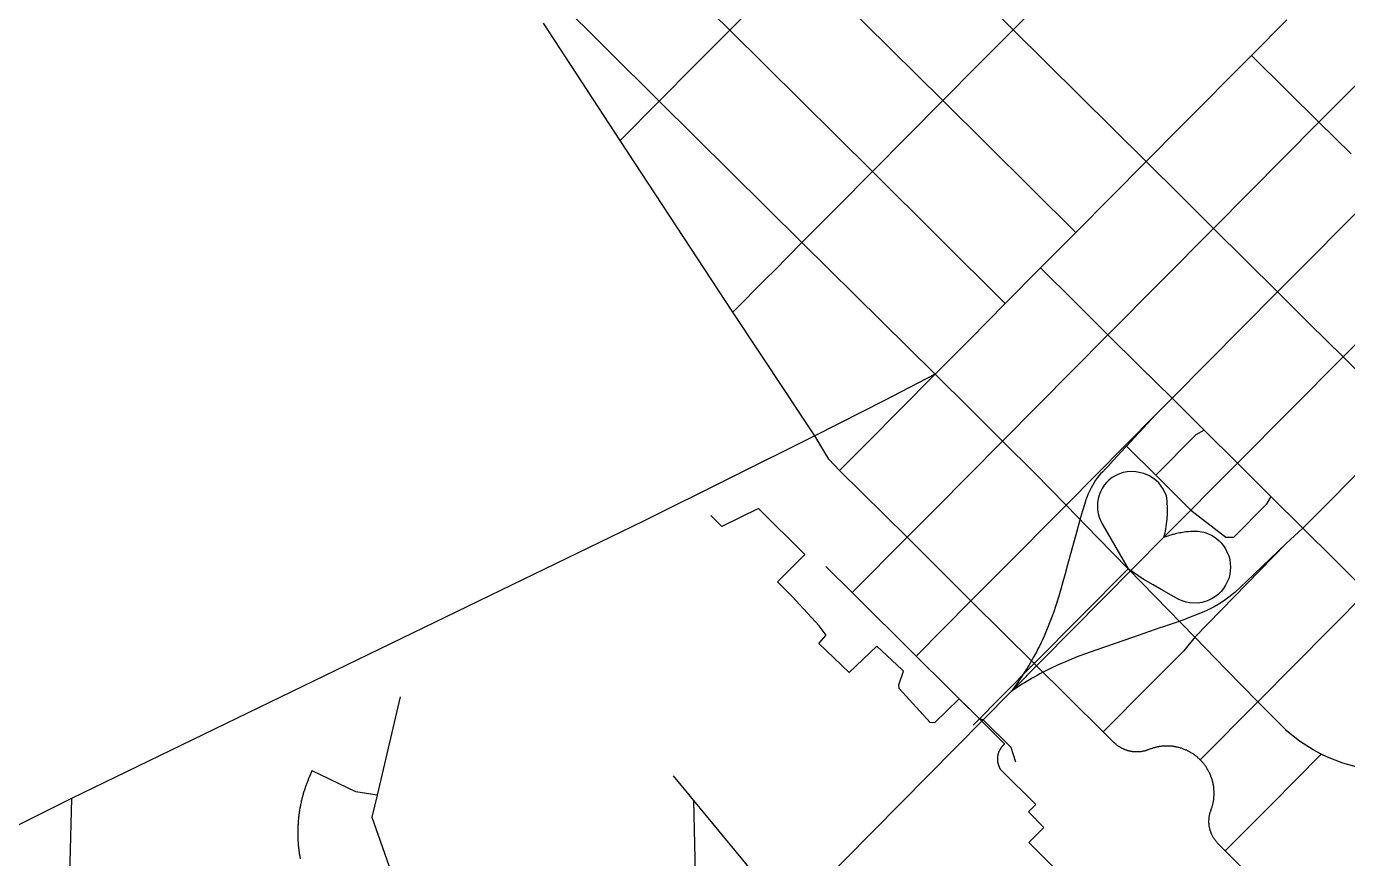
# Model space of a CAD drawing. Header units: inches. Extents: x 486459 to 494398, y 5455945 to 5462335.
# Drawn here: x 489372 to 490826, y 5457721 to 5458637 of the extents above; entities that cross this region are included whole.
import ezdxf

# ---------------------------------------------------------------- set-up
doc = ezdxf.new("R2010")
doc.units = ezdxf.units.IN
doc.header["$MEASUREMENT"] = 0
for name, color, linetype in [('Arterial', 10, 'Continuous'), ('NonCity', 10, 'Continuous'), ('Other', 10, 'Continuous'), ('Private', 10, 'Continuous'), ('Residential', 10, 'Continuous')]:
    doc.layers.add(name, color=color, linetype=linetype)

msp = doc.modelspace()

# ---------------------------------------------------------------- linework, layer by layer
at = {"layer": 'Arterial', "color": 1, "lineweight": -3, "ltscale": 2}
for p, q in [((490457.9, 5458633.8, 39.9), (490300.9, 5458789.6, 42.6)), ((490068.5, 5458555.3, 16), (489954.4, 5458668.7, 12.7)), ((490496.6, 5458672.8, 39.8), (490457.9, 5458633.8, 39.9)), ((490025.6, 5458511.7, 9.8), (489941.3, 5458641, 10.2)), ((490759.1, 5458644.6, 37.1), (490720.2, 5458605.5, 36.1)), ((490457.9, 5458633.8, 39.9), (490419.1, 5458594.7, 39.8)), ((490604.3, 5458488.6, 35), (490457.9, 5458633.8, 39.9)), ((490720.2, 5458605.5, 36.1), (490642.9, 5458527.5, 35)), ((490759.1, 5458566.9, 34.8), (490720.2, 5458605.5, 36.1)), ((490862.6, 5458600.7, 33.6), (490794.3, 5458532, 33.5)), ((490419.1, 5458594.7, 39.8), (490380.4, 5458555.7, 39.2)), ((490794.3, 5458532, 33.5), (490759.1, 5458566.9, 34.8)), ((490225.5, 5458399.5, 21.8), (490068.5, 5458555.3, 16)), ((490380.4, 5458555.7, 39.2), (490341.7, 5458516.7, 36.5)), ((490642.9, 5458527.5, 35), (490604.3, 5458488.6, 35)), ((490794.3, 5458532, 33.5), (490678.3, 5458415.1, 30.7)), ((490829.6, 5458497, 31.6), (490794.3, 5458532, 33.5)), ((490149.3, 5458322.7, 10.2), (490025.6, 5458511.7, 9.8)), ((490341.7, 5458516.7, 36.5), (490303, 5458477.6, 32.4)), ((490604.3, 5458488.6, 35), (490565.4, 5458449.4, 34.8)), ((490643.1, 5458450.1, 31.8), (490604.3, 5458488.6, 35)), ((490303, 5458477.6, 32.4), (490264.2, 5458438.5, 26.7)), ((490864.8, 5458462.1, 29.8), (490748.8, 5458345.1, 26.2)), ((490264.2, 5458438.5, 26.7), (490225.5, 5458399.5, 21.8)), ((490565.4, 5458449.4, 34.8), (490526.7, 5458410.4, 34.7)), ((490678.3, 5458415.1, 30.7), (490643.1, 5458450.1, 31.8)), ((490526.7, 5458410.4, 34.7), (490488.1, 5458371.5, 33.2)), ((490678.3, 5458415.1, 30.7), (490562.2, 5458298, 30.5)), ((490713.6, 5458380.1, 28.4), (490678.3, 5458415.1, 30.7)), ((490225.5, 5458399.5, 21.8), (490194.8, 5458368.5, 17.1)), ((490372, 5458254.5, 24), (490225.5, 5458399.5, 21.8)), ((490748.8, 5458345.1, 26.2), (490713.6, 5458380.1, 28.4)), ((490936.8, 5458390.6, 25.4), (490820.8, 5458273.7, 24.1)), ((490194.8, 5458368.5, 17.1), (490186.5, 5458360.3, 15.9)), ((490488.1, 5458371.5, 33.2), (490449.2, 5458332.3, 31.7)), ((490526.9, 5458333, 32), (490488.1, 5458371.5, 33.2)), ((490186.5, 5458360.3, 15.9), (490149.3, 5458322.7, 10.2)), ((490748.8, 5458345.1, 26.2), (490632.7, 5458228.1, 25.9)), ((490784.1, 5458310.2, 25.2), (490748.8, 5458345.1, 26.2)), ((490208, 5458234.3, 9.4), (490149.3, 5458322.7, 10.2)), ((490449.2, 5458332.3, 31.7), (490410.5, 5458293.3, 27.1)), ((490562.2, 5458298, 30.5), (490526.9, 5458333, 32)), ((490820.8, 5458273.7, 24.1), (490784.1, 5458310.2, 25.2)), ((490410.5, 5458293.3, 27.1), (490372, 5458254.5, 24)), ((490562.2, 5458298, 30.5), (490446.2, 5458181, 22.6)), ((490597.4, 5458263.1, 28.7), (490562.2, 5458298, 30.5)), ((490632.7, 5458228.1, 25.9), (490597.4, 5458263.1, 28.7)), ((490820.8, 5458273.7, 24.1), (490704.7, 5458156.6, 22.8)), ((490857.6, 5458237.2, 21.9), (490820.8, 5458273.7, 24.1)), ((490372, 5458254.5, 24), (490332.8, 5458215, 24.3)), ((490410.9, 5458216, 23.6), (490372, 5458254.5, 24)), ((490228.7, 5458203.3, 9.7), (490208, 5458234.3, 9.4)), ((490632.7, 5458228.1, 25.9), (490615, 5458210.2, 26)), ((490668, 5458193.1, 23.4), (490632.7, 5458228.1, 25.9)), ((490332.8, 5458215, 24.3), (490298.6, 5458180.6, 13.7)), ((490446.2, 5458181, 22.6), (490410.9, 5458216, 23.6)), ((490615, 5458210.2, 26), (490516.1, 5458110.5, 20.5)), ((490704.7, 5458156.6, 22.8), (490668, 5458193.1, 23.4)), ((490892.9, 5458202.2, 20.2), (490776.7, 5458085.1, 17.9)), ((490298.6, 5458180.6, 13.7), (490267, 5458148.7, 9.7)), ((490446.2, 5458181, 22.6), (490372.7, 5458106.9, 13.2)), ((490481.4, 5458146.1, 21.9), (490446.2, 5458181, 22.6)), ((490341.1, 5458075.1, 10.3), (490267, 5458148.7, 9.7)), ((490516.1, 5458110.5, 20.5), (490481.4, 5458146.1, 21.9)), ((490741.5, 5458120, 20.5), (490704.7, 5458156.6, 22.8)), ((490776.7, 5458085.1, 17.9), (490741.5, 5458120, 20.5)), ((490372.7, 5458106.9, 13.2), (490341.1, 5458075.1, 10.3)), ((490516.1, 5458110.5, 20.5), (490443.1, 5458037, 13.2)), ((490550.8, 5458075, 19.8), (490516.1, 5458110.5, 20.5)), ((490411.5, 5458005.1, 10.4), (490341.1, 5458075.1, 10.3)), ((490550.8, 5458075, 19.8), (490584.5, 5458040.3, 18.3)), ((490776.7, 5458085.1, 17.9), (490758.4, 5458068.2, 14.8)), ((490811.9, 5458050.1, 15.7), (490776.7, 5458085.1, 17.9)), ((490758.4, 5458068.2, 14.8), (490657.7, 5457965.2, 17.3)), ((490847.1, 5458015.1, 13.8), (490811.9, 5458050.1, 15.7)), ((490443.1, 5458037, 13.2), (490411.5, 5458005.1, 10.4)), ((490584.5, 5458040.3, 18.3), (490481.1, 5457936, 10.4)), ((490657.7, 5457965.2, 17.3), (490584.5, 5458040.3, 18.3)), ((490847.1, 5458015.1, 13.8), (490727, 5457894.1, 13.3)), ((490446.8, 5457970.1, 10.3), (490411.5, 5458005.1, 10.4)), ((490481.1, 5457936, 10.4), (490446.8, 5457970.1, 10.3)), ((490692.4, 5457929.6, 15.2), (490657.7, 5457965.2, 17.3)), ((490481.1, 5457936, 10.4), (490413.9, 5457868.3, 6.4)), ((490727, 5457894.1, 13.3), (490692.4, 5457929.6, 15.2)), ((490757.8, 5457863.2, 12.4), (490727, 5457894.1, 13.3)), ((489421.9, 5457787.5, 11.9), (489415.6, 5457554.8, 9.1))]:
    msp.add_line(p, q, dxfattribs=at)
for points in [[(490267, 5458148.7, 9.7), (490255, 5458161, 9.4), (490239.7, 5458186.7, 9.9), (490228.7, 5458203.3, 9.7)], [(490796.9, 5457836.4, 10.8), (490787.8, 5457841.1, 10.7), (490772.8, 5457850.8, 11.7), (490758.8, 5457862.1, 12.1), (490757.8, 5457863.2, 12.4)], [(490841.6, 5457821.2, 8.8), (490838, 5457821.8, 8.8), (490820.6, 5457826.5, 9.8), (490803.8, 5457832.9, 10.1), (490796.9, 5457836.4, 10.8)]]:
    msp.add_polyline3d(points, dxfattribs=at)
at = {"layer": 'NonCity', "color": 180, "lineweight": -3, "true_color": 0x5400ff}
for p, q in [((490083.9, 5457812.4, 2.3), (490106.2, 5457785.4, 3.7)), ((490106.2, 5457785.4, 3.7), (490109, 5457671.9, 3.4)), ((490106.2, 5457785.4, 3.7), (490167, 5457711.7, 3.7))]:
    msp.add_line(p, q, dxfattribs=at)
at = {"layer": 'Other'}
for p, q in [((490615, 5458210.2, 26), (490582.5, 5458175.3, 26.1)), ((490704.7, 5458156.6, 22.8), (490623.8, 5458075.1, 38.3)), ((490623.8, 5458075.1, 38.3), (490455.6, 5457905.3, 11.4)), ((490455.6, 5457905.3, 11.4), (489984.3, 5457428.8, 6.3)), ((489421.9, 5457787.5, 11.9), (489352.1, 5457752.6, 9.7))]:
    msp.add_line(p, q, dxfattribs=at)
for points in [[(490372, 5458254.5, 24), (490316.4, 5458225.6, 24.4), (490239.7, 5458186.7, 9.9), (490051.2, 5458092.9, 1.2), (489421.9, 5457787.5, 11.9)], [(490582.5, 5458175.3, 0), (490581.1, 5458173.8, 16.6), (490576.8, 5458169.2, 16.6), (490572.6, 5458164.6, 16.6), (490567.9, 5458159.6, 16.6), (490561.9, 5458153, 16.6), (490559.6, 5458150.6, 17.8), (490556.4, 5458147.3, 16.6), (490554.1, 5458144.9, 16.6), (490552.3, 5458142.7, 16.6), (490550.8, 5458140.9, 16.6), (490548.6, 5458137.8, 16.6), (490546.5, 5458134.5, 16.6), (490545.1, 5458132.1, 16.6), (490543.6, 5458129.5, 16.6), (490542.1, 5458126.5, 16.6), (490540.5, 5458123.1, 16.6), (490539.2, 5458120, 16.6), (490537.9, 5458116.5, 16.6), (490536.2, 5458111.3, 16.6), (490534.2, 5458104.2, 16.6), (490532.1, 5458096.7, 16.6), (490528, 5458081.9, 16.6), (490517.6, 5458044.7, 15.9), (490515.2, 5458035, 15.9), (490512.6, 5458025.9, 16.2), (490510.3, 5458018.1, 16.4), (490508, 5458010.2, 15.9), (490504.4, 5457998.9, 16.6), (490502.5, 5457993.2, 16.6), (490500, 5457986.3, 16.6), (490498, 5457980.8, 16.6), (490496.1, 5457976, 16.6), (490493.5, 5457969.8, 16.6), (490491.9, 5457966.3, 16.6), (490490.2, 5457962.4, 16.6), (490488.3, 5457958.7, 16.6), (490486.7, 5457955.2, 16.6), (490485.2, 5457952.2, 16.6), (490483.4, 5457948.8, 16.6), (490480.7, 5457943.8, 16.6), (490475, 5457933.9, 16.6), (490472, 5457929, 16.6), (490469.8, 5457925.4, 16.6), (490467.1, 5457921.4, 16.6), (490464.9, 5457918.1, 16.6), (490462.9, 5457915.2, 16.6), (490460.5, 5457911.9, 16.6), (490458.2, 5457908.7, 16.6), (490455.6, 5457905.3, 11.4)], [(490623.8, 5458075.1, 38.3), (490625, 5458079.9, 22), (490625.8, 5458084.2, 22), (490626.7, 5458089.9, 22), (490627.3, 5458095.2, 22), (490627.7, 5458101.3, 22), (490627.8, 5458106.2, 22), (490627.5, 5458115.1, 22), (490626.5, 5458120.9, 22), (490623.4, 5458127.6, 22), (490618, 5458134.9, 22), (490613.8, 5458138.7, 22), (490608, 5458142.6, 22), (490601.6, 5458145.4, 22), (490592.9, 5458147.3, 22), (490588.6, 5458147.5, 22), (490583.2, 5458147.2, 22), (490578.8, 5458146.3, 22), (490573.1, 5458144.3, 22), (490566.7, 5458141, 22.8), (490563.5, 5458138.4, 21.4), (490560.6, 5458135.5, 21.4), (490558, 5458132.3, 21.4), (490555.8, 5458128.9, 21.6), (490554, 5458125.2, 21.1), (490552.5, 5458121.4, 21.1), (490551.4, 5458117.4, 21.1), (490550.8, 5458113.4, 20.5), (490550.6, 5458109.3, 20.5), (490550.8, 5458105.2, 20.5), (490551.4, 5458101.2, 20.2), (490552.5, 5458097.2, 20.2), (490554, 5458093.4, 20.2), (490555.7, 5458090, 20), (490555.7, 5458090, 20), (490584.5, 5458040.3, 18.3)], [(490623.8, 5458075.1, 38.3), (490626.1, 5458075.9, 38.3), (490627.1, 5458076.3, 38.3), (490628.5, 5458076.8, 38.3), (490629.9, 5458077.3, 38.3), (490631.3, 5458077.7, 38.3), (490632.7, 5458078.1, 38.3), (490633.6, 5458078.4, 38.3), (490634.5, 5458078.6, 38.3), (490635.8, 5458079, 38.3), (490636.8, 5458079.3, 38.3), (490638.1, 5458079.6, 38.3), (490639.5, 5458079.9, 38.3), (490641.1, 5458080.2, 38.3), (490642.6, 5458080.5, 38.3), (490644.1, 5458080.8, 38.3), (490646.1, 5458081.1, 38.3), (490647.7, 5458081.3, 38.3), (490649.3, 5458081.5, 22.1), (490650.8, 5458081.6, 22.1), (490653, 5458081.8, 22.1), (490656.9, 5458082, 22.1), (490659.3, 5458082, 22.1), (490661, 5458081.9, 22.1), (490663.4, 5458081.6, 22.1), (490665.3, 5458081.2, 22.1), (490667.5, 5458080.7, 22.1), (490669.7, 5458080.1, 22.1), (490671.7, 5458079.3, 22.1), (490674.2, 5458078.3, 22.1), (490676, 5458077.4, 22.1), (490679.1, 5458075.5, 22.1), (490681.7, 5458073.6, 22.1), (490684.5, 5458071.3, 22.1), (490686.7, 5458069, 19.8), (490689.3, 5458065.7, 20.4), (490691.6, 5458062.2, 20.4), (490693.5, 5458058.5, 20.4), (490695, 5458054.6, 20.3), (490696.1, 5458050.6, 20.3), (490696.7, 5458046.4, 20.3), (490697, 5458042, 19.7), (490696.7, 5458038.1, 19.7), (490696.1, 5458034, 19.7), (490695, 5458029.9, 18.4), (490693.5, 5458026, 18.4), (490691.6, 5458022.3, 18.4), (490689.3, 5458018.8, 17.8), (490686.7, 5458015.6, 18.2), (490683.8, 5458012.6, 18.2), (490680.5, 5458010, 18.2), (490677, 5458007.7, 18.8), (490673.3, 5458005.8, 17.9), (490669.4, 5458004.3, 17.9), (490665.4, 5458003.2, 17.9), (490661.2, 5458002.6, 18.2), (490652.4, 5458002.9, 18.2), (490648.3, 5458003.6, 17.9), (490643.7, 5458005, 17.9), (490640, 5458006.5, 17.8), (490623.4, 5458016.3, 17.7), (490612.1, 5458022.9, 17.7), (490601, 5458029.1, 17.7), (490584.5, 5458040.3, 18.3)], [(490758.4, 5458068.2, 14.8), (490740.4, 5458051.1, 14.8), (490732.3, 5458043.4, 14.8), (490722.7, 5458034.3, 14.8), (490714.9, 5458026.9, 14.8), (490708.6, 5458020.8, 14.8), (490701.8, 5458014.3, 14.8), (490695.2, 5458009, 14.8), (490690.9, 5458005.9, 14.8), (490687, 5458003.3, 14.8), (490683.4, 5458001.1, 14.8), (490679, 5457998.6, 14.8), (490674.8, 5457996.4, 14.8), (490671.6, 5457994.9, 14.8), (490667.5, 5457993.1, 14.8), (490657.4, 5457989, 14.8), (490650.7, 5457986.3, 14.8), (490645.6, 5457984.4, 14.8), (490638.4, 5457981.8, 14.8), (490632.7, 5457979.7, 14.8), (490628.6, 5457978.4, 14.8), (490624.4, 5457977, 14.8), (490620.5, 5457975.7, 14.8), (490589.1, 5457964.8, 11.4), (490549.9, 5457951.2, 11.4), (490530.1, 5457944.3, 11.4), (490519.4, 5457939.8, 11.4), (490514.6, 5457937.8, 11.4), (490510.1, 5457935.8, 11.4), (490506.1, 5457934, 11.4), (490499.1, 5457930.7, 11.4), (490489.6, 5457925.9, 11.4), (490487.4, 5457924.7, 11.4), (490484.2, 5457922.9, 11.4), (490481.6, 5457921.5, 11.4), (490480.4, 5457920.8, 11.4), (490478.9, 5457920, 11.4), (490477.7, 5457919.3, 11.4), (490475.9, 5457918.2, 11.4), (490474, 5457917.1, 11.4), (490470.4, 5457914.9, 11.4), (490467.8, 5457913.3, 11.4), (490465, 5457911.5, 11.4), (490461.3, 5457909.1, 11.4), (490455.6, 5457905.3, 11.4)]]:
    msp.add_polyline3d(points, dxfattribs=at)
at = {"layer": 'Private', "color": 80, "lineweight": -3, "true_color": 0x54ff00}
for p, q in [((490608.4, 5457912.7, 13.8), (490557, 5457860.9, 9.7)), ((490796.9, 5457836.4, 10.8), (490741.6, 5457780.7, 4.2)), ((490741.6, 5457780.7, 4.2), (490691.3, 5457729.9, 7.6))]:
    msp.add_line(p, q, dxfattribs=at)
for points in [[(490657.7, 5457965.2, 17.3), (490645.6, 5457950.2, 17), (490608.4, 5457912.7, 13.8)], [(489758, 5457791.4, 7.6), (489734.8, 5457794.8, 7.6), (489686.6, 5457818.2, 7.6), (489686.4, 5457817.9, 7.6), (489686, 5457817.1, 7.6), (489685.7, 5457816.3, 7.6), (489685.2, 5457815.2, 7.6), (489684.8, 5457814.4, 7.6), (489683.7, 5457811.9, 7.6), (489683.7, 5457811.9, 7.6), (489683.6, 5457811.7, 7.6), (489683.2, 5457810.8, 7.6), (489683, 5457810.3, 7.6), (489682.4, 5457808.9, 8.9), (489682.1, 5457808, 8.9), (489681.7, 5457807.1, 8.9), (489681.4, 5457806.2, 8.9), (489681, 5457805.3, 8.9), (489680.6, 5457804.4, 8.9), (489680.3, 5457803.4, 8.9), (489680, 5457802.5, 8.9), (489679.6, 5457801.6, 8.9), (489679.3, 5457800.7, 8.9), (489678.8, 5457799.3, 8.9), (489678.7, 5457798.8, 8.9), (489678.4, 5457797.9, 8.9), (489678.1, 5457796.9, 7.4), (489677.8, 5457796, 7.4), (489677.5, 5457795.1, 7.4), (489677.2, 5457794.1, 7.4), (489676.9, 5457793.2, 7.4), (489676.6, 5457791.8, 7.4), (489676.3, 5457790.9, 7.4), (489676.1, 5457790.3, 7.4), (489675.9, 5457789.4, 7.4), (489675.6, 5457788.5, 7.4), (489675.4, 5457787.5, 7.4), (489675.2, 5457786.5, 7.4), (489674.9, 5457785.6, 7.4), (489674.7, 5457784.6, 7.9), (489674.5, 5457783.6, 7.9), (489674.4, 5457783, 7.9), (489674.1, 5457781.7, 7.9), (489673.9, 5457780.8, 7.9), (489673.7, 5457779.8, 7.9), (489673.5, 5457778.9, 7.9), (489673.3, 5457777.9, 7.9), (489673.2, 5457776.9, 7.9), (489673.1, 5457776.4, 7.9), (489672.8, 5457775, 7.9), (489672.7, 5457774, 7.9), (489672.5, 5457773, 8.9), (489672.4, 5457772.1, 8.9), (489672.2, 5457771.1, 8.9), (489672.1, 5457770.1, 8.9), (489672, 5457769.1, 8.9), (489671.9, 5457768.2, 8.9), (489671.7, 5457766.9, 8.9), (489671.5, 5457765.2, 8.9), (489671.5, 5457764.9, 8.9), (489671.4, 5457763.3, 8.9), (489671.3, 5457762.3, 8.9), (489671.2, 5457760.5, 9.2), (489671.1, 5457760.3, 9.2), (489671.1, 5457759.3, 9.2), (489671, 5457758.4, 9.2), (489671, 5457757.4, 9.2), (489670.9, 5457756.4, 9.2), (489670.9, 5457755.4, 9.2), (489670.9, 5457754.4, 9.2), (489670.8, 5457753.4, 9.2), (489670.8, 5457752.5, 9.2), (489670.8, 5457751.4, 9.2), (489670.8, 5457750.5, 9.2), (489670.8, 5457749.5, 9.2), (489670.8, 5457748.6, 9.3), (489670.8, 5457747.6, 9.3), (489670.8, 5457746.6, 9.3), (489670.8, 5457745.6, 9.3), (489670.9, 5457744.6, 9.3), (489670.9, 5457743.6, 9.3), (489671, 5457742.6, 9.3), (489671, 5457741.6, 9.3), (489671, 5457740.7, 9.3), (489671.1, 5457739.7, 9.3), (489671.2, 5457738.7, 9.3), (489671.3, 5457737.7, 9.3), (489671.3, 5457736.7, 9.4), (489671.4, 5457735.8, 9.4), (489671.5, 5457734.6, 9.4), (489671.6, 5457733.8, 9.4), (489671.7, 5457732.8, 9.4), (489671.8, 5457731.9, 9.4), (489671.9, 5457730.9, 9.4), (489672.1, 5457729.9, 9.4), (489672.2, 5457728.9, 9.4), (489672.3, 5457728, 9.4), (489672.5, 5457727, 9.4), (489672.6, 5457726, 9.4), (489672.8, 5457725.1, 9.5), (489672.9, 5457724.1, 9.5), (489673.1, 5457723.1, 9.5), (489673.3, 5457722.1, 9.5), (489673.4, 5457721.2, 9.5)]]:
    msp.add_polyline3d(points, dxfattribs=at)
at = {"layer": 'Residential', "color": 7, "lineweight": -3}
for p, q in [((490146, 5458633.4, 29.3), (490031.4, 5458746.7, 25.8)), ((490380.4, 5458555.7, 39.2), (490223.4, 5458711.5, 39.1)), ((490184.8, 5458672.5, 34.7), (490146, 5458633.4, 29.3)), ((490146, 5458633.4, 29.3), (490107.3, 5458594.4, 22)), ((490303, 5458477.6, 32.4), (490146, 5458633.4, 29.3)), ((490107.3, 5458594.4, 22), (490068.5, 5458555.3, 16)), ((490068.5, 5458555.3, 16), (490025.6, 5458511.7, 9.8)), ((490526.7, 5458410.4, 34.7), (490380.4, 5458555.7, 39.2)), ((490449.2, 5458332.3, 31.7), (490303, 5458477.6, 32.4)), ((490582.5, 5458175.3, 26.1), (490614.7, 5458143.3, 23.5)), ((490614.7, 5458143.3, 23.5), (490653.4, 5458104.9, 20.1)), ((490341.1, 5458075.1, 10.3), (490280.6, 5458014.2, 5.5)), ((490280.6, 5458014.2, 5.5), (490251.8, 5458042.8, 4.7)), ((490351.1, 5457944.2, 5.7), (490280.6, 5458014.2, 5.5)), ((490411.5, 5458005.1, 10.4), (490351.1, 5457944.2, 5.7)), ((490420.8, 5457875.2, 6.7), (490351.1, 5457944.2, 5.7)), ((490557, 5457860.9, 9.7), (490481.1, 5457936, 10.4)), ((489783.3, 5457899.4, 3.8), (489758, 5457791.4, 7.6)), ((490727, 5457894.1, 13.3), (490663.6, 5457830.2, 11.1)), ((490768.2, 5457653.7, 5.6), (490691.3, 5457729.9, 7.6))]:
    msp.add_line(p, q, dxfattribs=at)
for points in [[(490668, 5458193.1, 23.4), (490659, 5458187.9, 23.9), (490614.7, 5458143.3, 23.5)], [(490741.5, 5458120, 20.5), (490736.4, 5458111.1, 20.4), (490700.6, 5458075.1, 20)], [(490244.3, 5457977.8, 3.5), (490214.9, 5458009.8, 3.6), (490198.7, 5458026.2, 3.7), (490228.5, 5458056.2, 3.9), (490177.6, 5458106.6, 3.8), (490137.3, 5458087, 3.8), (490125.3, 5458098.9, 3.7)], [(490653.4, 5458104.9, 20.1), (490691.8, 5458075.4, 20), (490700.6, 5458075.1, 20)], [(490420.8, 5457875.2, 6.7), (490398.6, 5457897.3, 5.8), (490371.4, 5457870.8, 3.9), (490366.4, 5457871.2, 3.9), (490332.4, 5457908.5, 3.6), (490332.2, 5457912.8, 3.6), (490337.1, 5457927.8, 3.5), (490335.8, 5457929.1, 3.5), (490308, 5457955.2, 3.4), (490277.3, 5457926.2, 3.2), (490244.1, 5457958.2, 3.2), (490252.3, 5457967.2, 3.3), (490244.3, 5457977.8, 3.5)], [(490571, 5457643.8, 4), (490475.1, 5457739, 3.3), (490491.7, 5457755.8, 3.2), (490474.8, 5457772.8, 3.4), (490482.7, 5457780.8, 3.4), (490444.9, 5457818.3, 4.2), (490444.7, 5457818.6, 4.2), (490444.5, 5457819, 4.2), (490444.3, 5457819.3, 4.2), (490444.1, 5457819.6, 4.2), (490443.9, 5457819.9, 4.2), (490443.7, 5457820.3, 4.2), (490443.5, 5457820.6, 4.2), (490443.3, 5457820.9, 4.2), (490443.2, 5457821.3, 4.2), (490443, 5457821.6, 4.2), (490442.8, 5457822, 4.2), (490442.7, 5457822.3, 4.2), (490442.5, 5457822.7, 4.2), (490442.4, 5457823, 4.2), (490442.2, 5457823.4, 4.2), (490442.1, 5457823.8, 4.2), (490442, 5457824.1, 4.2), (490441.9, 5457824.5, 4.2), (490441.8, 5457824.9, 4.2), (490441.7, 5457825.2, 4.2), (490441.6, 5457825.6, 4.2), (490441.5, 5457826, 4.2), (490441.4, 5457826.4, 4.2), (490441.3, 5457826.7, 4.2), (490441.2, 5457827.1, 4.7), (490441.2, 5457827.5, 4.7), (490441.1, 5457827.9, 4.7), (490441.1, 5457828.2, 4.7), (490441, 5457828.6, 4.7), (490441, 5457829, 4.7), (490441, 5457829.4, 4.7), (490440.9, 5457829.8, 4.7), (490440.9, 5457830.2, 4.7), (490440.9, 5457830.5, 4.7), (490440.9, 5457830.9, 4.7), (490440.9, 5457831.3, 4.7), (490440.9, 5457831.7, 4.7), (490440.9, 5457832.1, 4.7), (490440.9, 5457832.5, 4.7), (490441, 5457832.8, 4.7), (490441, 5457833.2, 4.7), (490441, 5457833.6, 4.7), (490441.1, 5457834, 4.7), (490441.2, 5457834.4, 4.7), (490441.2, 5457834.7, 4.7), (490441.3, 5457835.1, 4.7), (490441.4, 5457835.5, 4.7), (490441.4, 5457835.9, 4.7), (490441.5, 5457836.2, 4.7), (490441.6, 5457836.6, 4.7), (490441.7, 5457837, 4.7), (490441.8, 5457837.4, 4.7), (490441.9, 5457837.7, 4.7), (490442.1, 5457838.1, 4.7), (490442.2, 5457838.4, 4.7), (490442.3, 5457838.8, 4.7), (490442.5, 5457839.2, 5.5), (490442.6, 5457839.5, 5.5), (490442.8, 5457839.9, 5.5), (490442.9, 5457840.2, 5.5), (490443.1, 5457840.6, 5.5), (490443.3, 5457840.9, 5.5), (490443.4, 5457841.3, 5.5), (490443.6, 5457841.6, 5.5), (490443.8, 5457841.9, 5.5), (490444, 5457842.3, 5.5), (490444.2, 5457842.6, 5.5), (490444.4, 5457842.9, 5.5), (490444.6, 5457843.2, 5.5), (490444.8, 5457843.5, 5.5), (490445, 5457843.9, 5.5), (490445.3, 5457844.2, 5.5), (490445.5, 5457844.5, 5.5), (490445.7, 5457844.8, 5.5), (490446, 5457845.1, 5.5), (490446.2, 5457845.4, 5.5), (490446.5, 5457845.7, 5.5), (490446.7, 5457845.9, 5.5), (490447, 5457846.2, 5.5), (490447.3, 5457846.5, 5.5), (490447.6, 5457846.8, 5.5), (490447.8, 5457847, 5.5), (490448.1, 5457847.3, 5.5), (490448.4, 5457847.5, 5.5), (490448.5, 5457847.7, 5.5), (490420.8, 5457875.2, 6.7)], [(490460.9, 5457827.6, 5.2), (490455.7, 5457843.6, 5.4), (490425, 5457874.3, 6.4), (490420.8, 5457875.2, 6.7)], [(490663.6, 5457830.2, 11.1), (490663.6, 5457830.3, 11.1), (490662.9, 5457830.9, 11.1), (490662.3, 5457831.5, 11.1), (490661.6, 5457832.1, 11.1), (490660.9, 5457832.7, 11.1), (490660.2, 5457833.3, 11.1), (490659.5, 5457833.9, 11.1), (490658.8, 5457834.4, 11.1), (490658.1, 5457835, 11.1), (490657.3, 5457835.5, 11.1), (490656.6, 5457836.1, 11.1), (490655.8, 5457836.6, 11.1), (490655.1, 5457837.1, 11.1), (490654.3, 5457837.5, 11.1), (490653.5, 5457838, 11.1), (490652.8, 5457838.5, 10.8), (490652, 5457838.9, 10.8), (490651.2, 5457839.4, 10.8), (490650.4, 5457839.8, 10.8), (490649.6, 5457840.2, 10.8), (490648.7, 5457840.6, 10.8), (490647.9, 5457840.9, 10.8), (490647.1, 5457841.3, 10.8), (490646.2, 5457841.6, 10.8), (490645.4, 5457842, 10.8), (490644.5, 5457842.3, 10.8), (490643.7, 5457842.6, 10.8), (490642.8, 5457842.9, 10.8), (490642, 5457843.1, 10.8), (490641.1, 5457843.4, 10.3), (490640.2, 5457843.6, 10.3), (490639.3, 5457843.8, 10.3), (490638.4, 5457844.1, 10.3), (490637.6, 5457844.2, 10.3), (490636.7, 5457844.4, 10.3), (490635.8, 5457844.6, 10.3), (490634.9, 5457844.7, 10.3), (490634, 5457844.9, 10.3), (490633.1, 5457845, 10.3), (490632.2, 5457845.1, 10.3), (490631.3, 5457845.2, 10.3), (490630.4, 5457845.2, 10.3), (490629.5, 5457845.3, 10.3), (490628.6, 5457845.3, 10.1), (490627.7, 5457845.3, 10.1), (490626.8, 5457845.3, 10.1), (490625.8, 5457845.3, 10.1), (490624.9, 5457845.3, 10.1), (490624, 5457845.3, 10.1), (490623.1, 5457845.2, 10.1), (490622.2, 5457845.1, 10.1), (490621.3, 5457845, 10.1), (490620.4, 5457844.9, 10.1), (490619.5, 5457844.8, 10.1), (490618.6, 5457844.7, 10.1), (490617.7, 5457844.5, 10.1), (490616.8, 5457844.4, 9.9), (490615.9, 5457844.2, 9.9), (490615.1, 5457844, 9.9), (490614.2, 5457843.8, 9.9), (490613.3, 5457843.5, 9.9), (490612.4, 5457843.3, 9.9), (490611.6, 5457843, 9.9), (490610.7, 5457842.7, 9.9), (490609.8, 5457842.4, 9.9), (490609, 5457842.1, 9.9), (490608.1, 5457841.8, 9.9), (490607.3, 5457841.5, 9.9), (490606.6, 5457841.2, 9.9), (490606.1, 5457841, 9.9), (490605.5, 5457840.8, 9.9), (490604.9, 5457840.6, 9.6), (490604.3, 5457840.4, 9.6), (490603.8, 5457840.2, 9.6), (490603.2, 5457840.1, 9.6), (490602.6, 5457839.9, 9.6), (490602, 5457839.8, 9.6), (490601.4, 5457839.6, 9.6), (490600.8, 5457839.5, 9.6), (490600.2, 5457839.4, 9.6), (490599.6, 5457839.3, 9.6), (490599, 5457839.2, 9.6), (490598.4, 5457839.1, 9.6), (490597.8, 5457839, 9.6), (490597.2, 5457838.9, 9.7), (490596.6, 5457838.9, 9.7), (490596, 5457838.9, 9.7), (490595.4, 5457838.8, 9.7), (490594.7, 5457838.8, 9.7), (490594.1, 5457838.8, 9.7), (490593.5, 5457838.8, 9.7), (490592.9, 5457838.8, 9.5), (490592.3, 5457838.8, 9.5), (490591.7, 5457838.8, 9.5), (490591.1, 5457838.9, 9.5), (490590.5, 5457838.9, 9.5), (490589.9, 5457839, 9.5), (490589.3, 5457839.1, 9.6), (490588.7, 5457839.2, 9.6), (490588.1, 5457839.3, 9.6), (490587.5, 5457839.4, 9.6), (490586.9, 5457839.5, 9.6), (490586.3, 5457839.6, 9.6), (490585.7, 5457839.7, 9.6), (490585.1, 5457839.9, 9.6), (490584.5, 5457840.1, 9.6), (490583.9, 5457840.2, 9.6), (490583.3, 5457840.4, 9.6), (490582.7, 5457840.6, 9.6), (490582.2, 5457840.8, 9.6), (490581.6, 5457841, 9.6), (490581, 5457841.2, 9.5), (490580.4, 5457841.4, 9.5), (490579.9, 5457841.7, 9.5), (490579.3, 5457841.9, 9.5), (490578.8, 5457842.2, 9.5), (490578.2, 5457842.5, 9.5), (490577.7, 5457842.7, 9.5), (490577.1, 5457843, 9.5), (490576.6, 5457843.3, 9.5), (490576.1, 5457843.6, 9.5), (490575.5, 5457843.9, 9.5), (490575, 5457844.3, 9.5), (490574.5, 5457844.6, 9.5), (490574, 5457844.9, 9.5), (490573.5, 5457845.3, 9.5), (490573, 5457845.6, 9.5), (490572.5, 5457846, 9.5), (490572, 5457846.4, 9.5), (490571.6, 5457846.8, 9.5), (490571.1, 5457847.2, 9.5), (490570.6, 5457847.6, 9.5), (490570.2, 5457848, 9.5), (490569.7, 5457848.4, 9.5), (490569.3, 5457848.8, 9.5), (490569.2, 5457848.9, 9.5), (490557, 5457860.9, 9.7)], [(490691.3, 5457729.9, 7.6), (490683.5, 5457737.7, 8.2), (490683.1, 5457738, 8.2), (490682.7, 5457738.5, 8.2), (490682.3, 5457738.9, 8.2), (490681.9, 5457739.4, 8.2), (490681.5, 5457739.9, 8.2), (490681.1, 5457740.3, 8.2), (490680.7, 5457740.8, 8.2), (490680.4, 5457741.3, 8.2), (490680, 5457741.8, 8.2), (490679.6, 5457742.3, 8.2), (490679.3, 5457742.8, 8.2), (490679, 5457743.3, 8.9), (490678.6, 5457743.8, 8.9), (490678.3, 5457744.3, 8.9), (490678, 5457744.8, 8.9), (490677.7, 5457745.4, 8.9), (490677.4, 5457745.9, 8.9), (490677.1, 5457746.4, 8.9), (490676.8, 5457747, 9), (490676.6, 5457747.5, 9), (490676.3, 5457748.1, 9), (490676.1, 5457748.7, 9), (490675.8, 5457749.2, 9), (490675.6, 5457749.8, 9), (490675.4, 5457750.3, 9), (490675.2, 5457750.9, 9), (490675, 5457751.5, 9), (490674.8, 5457752.1, 9), (490674.7, 5457752.7, 9), (490674.5, 5457753.2, 9), (490674.3, 5457753.9, 9), (490674.2, 5457754.4, 9), (490674.1, 5457755, 9.4), (490673.9, 5457755.6, 9.4), (490673.8, 5457756.2, 9.4), (490673.7, 5457756.8, 9.4), (490673.6, 5457757.4, 9.4), (490673.5, 5457758, 9.4), (490673.5, 5457758.6, 9.4), (490673.4, 5457759.3, 9.4), (490673.4, 5457759.9, 9.4), (490673.3, 5457760.5, 9.4), (490673.3, 5457761.1, 9.4), (490673.3, 5457761.7, 9.4), (490673.3, 5457762.3, 9.4), (490673.3, 5457762.9, 9.4), (490673.3, 5457763.5, 9.4), (490673.3, 5457764.1, 9.4), (490673.4, 5457764.7, 9.4), (490673.4, 5457765.3, 9.4), (490673.5, 5457766, 9.4), (490673.5, 5457766.6, 9.4), (490673.6, 5457767.2, 9.9), (490673.7, 5457767.8, 9.9), (490673.8, 5457768.4, 9.9), (490673.9, 5457769, 9.9), (490674, 5457769.6, 9.9), (490674.2, 5457770.2, 9.9), (490674.3, 5457770.8, 9.9), (490674.4, 5457771.3, 9.9), (490674.6, 5457771.9, 9.9), (490674.8, 5457772.5, 9.9), (490675, 5457773.1, 9.9), (490675.2, 5457773.7, 9.9), (490675.4, 5457774.3, 9.9), (490675.6, 5457774.8, 9.9), (490675.6, 5457774.9, 9.9), (490675.8, 5457775.5, 9.9), (490676.1, 5457776.4, 9.9), (490676.4, 5457777.2, 9.9), (490676.7, 5457778.1, 9.9), (490676.9, 5457779, 9.9), (490677.2, 5457779.9, 10.5), (490677.4, 5457780.7, 10.5), (490677.6, 5457781.6, 10.5), (490677.8, 5457782.5, 10.5), (490678, 5457783.4, 10.5), (490678.2, 5457784.3, 10.5), (490678.3, 5457785.2, 10.5), (490678.5, 5457786.1, 10.5), (490678.6, 5457787, 10.5), (490678.7, 5457787.9, 10.5), (490678.8, 5457788.8, 10.5), (490678.8, 5457789.7, 10.5), (490678.9, 5457790.6, 10.5), (490678.9, 5457791.5, 10.7), (490679, 5457792.4, 10.7), (490679, 5457793.3, 10.7), (490679, 5457794.2, 10.7), (490678.9, 5457795.1, 10.7), (490678.9, 5457796, 10.7), (490678.8, 5457796.9, 10.7), (490678.8, 5457797.8, 10.7), (490678.7, 5457798.7, 10.7), (490678.6, 5457799.7, 10.7), (490678.5, 5457800.5, 10.7), (490678.3, 5457801.4, 10.7), (490678.2, 5457802.3, 10.7), (490678, 5457803.2, 11), (490677.8, 5457804.1, 11), (490677.6, 5457805, 11), (490677.4, 5457805.9, 11), (490677.2, 5457806.8, 11), (490677, 5457807.6, 10.9), (490676.7, 5457808.5, 10.9), (490676.4, 5457809.4, 10.9), (490676.1, 5457810.2, 10.9), (490675.8, 5457811.1, 10.9), (490675.5, 5457811.9, 10.9), (490675.2, 5457812.8, 10.9), (490674.8, 5457813.6, 10.9), (490674.5, 5457814.5, 10.9), (490674.1, 5457815.3, 11), (490673.7, 5457816.1, 11), (490673.3, 5457816.9, 11), (490672.9, 5457817.7, 11), (490672.4, 5457818.5, 11), (490672, 5457819.3, 11), (490671.5, 5457820.1, 11), (490671.1, 5457820.9, 11), (490670.6, 5457821.6, 11), (490670.1, 5457822.4, 11), (490669.6, 5457823.1, 11), (490669, 5457823.9, 11), (490668.5, 5457824.6, 11), (490668, 5457825.3, 11), (490667.4, 5457826, 11), (490666.8, 5457826.7, 11), (490666.2, 5457827.4, 10.9), (490665.6, 5457828.1, 10.9), (490665, 5457828.8, 11.1), (490664.4, 5457829.4, 11.1), (490663.7, 5457830.1, 11.1), (490663.6, 5457830.2, 11.1)], [(489758, 5457791.4, 7.6), (489752.3, 5457767.2, 7.3), (489799.4, 5457633.4, 6.1)]]:
    msp.add_polyline3d(points, dxfattribs=at)

doc.saveas('drawing.dxf')
